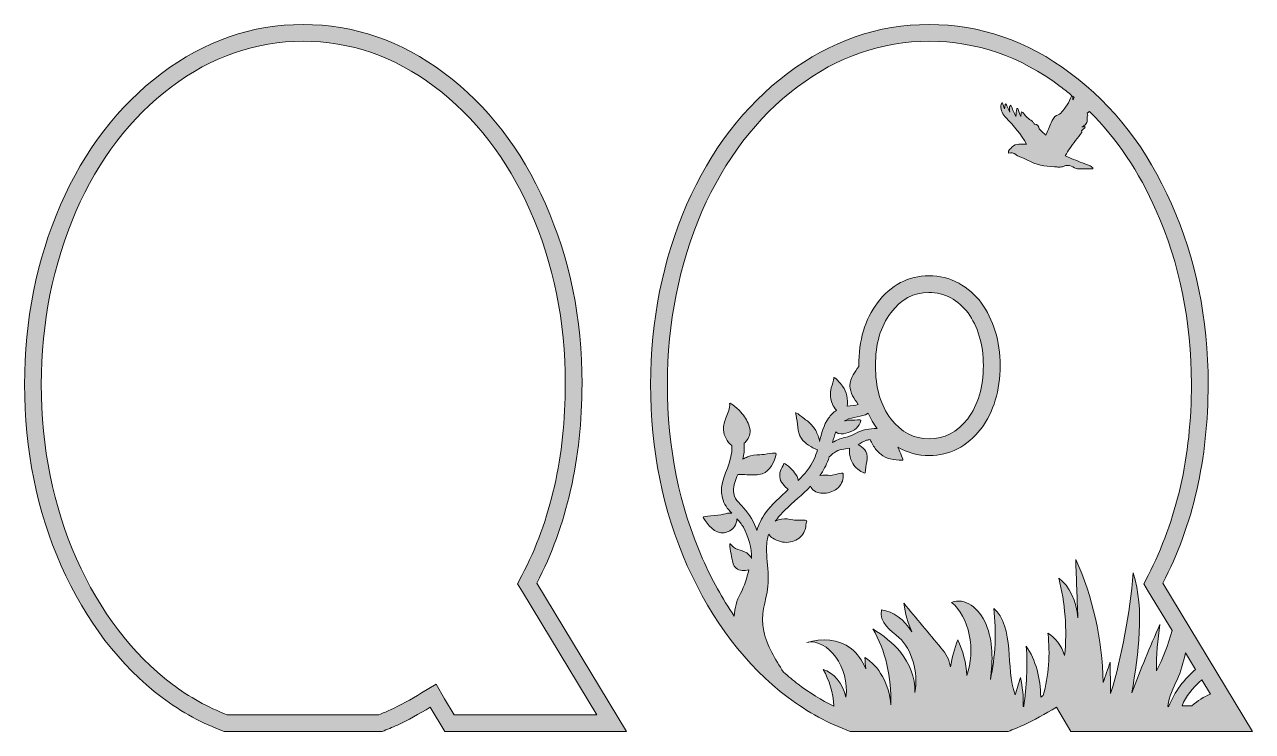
# Model space of a CAD drawing. Header units: millimetres. Extents: x 20 to 678, y -311 to -35.
# Drawn here: x 457.3 to 677.7, y -310.9 to -183.9 of the extents above; entities that cross this region are included whole.
import ezdxf

# ---------------------------------------------------------------- set-up
doc = ezdxf.new("R2010")
doc.units = ezdxf.units.MM
doc.header["$MEASUREMENT"] = 0
doc.layers.add('Layer 1', color=7, linetype='Continuous')
doc.layers.add('Layer 2', color=7, linetype='Continuous')

msp = doc.modelspace()

# ---------------------------------------------------------------- hatches: boundary and pattern name
at = {"layer": 'Layer 1'}
h = msp.add_hatch(color=1, dxfattribs=at)
h.dxf.hatch_style = 2
edge = h.paths.add_edge_path()
edge.add_spline(control_points=[(661.66, -284.21), (664.35, -279.05), (666.38, -273.49), (667.74, -267.51), (669.1, -261.53), (669.79, -255.17), (669.79, -248.43), (669.79, -236.69), (667.59, -225.92), (663.2, -216.1), (658.89, -206.23), (652.84, -198.39), (645.04, -192.58), (637.32, -186.77), (628.88, -183.86), (619.72, -183.86), (610.51, -183.86), (602.02, -186.79), (594.26, -192.66), (586.5, -198.53), (580.47, -206.4), (576.17, -216.27), (571.86, -226.25), (569.71, -237), (569.71, -248.51), (569.71, -260.3), (571.9, -271.16), (576.29, -281.08), (580.73, -291.06), (586.76, -298.96), (594.39, -304.77), (597.94, -307.42), (601.65, -309.43), (605.51, -310.86), (605.51, -310.86), (633.89, -310.86), (633.89, -310.86), (634.8, -310.51), (635.71, -310.13), (636.63, -309.71), (638.53, -308.83), (640.5, -307.76), (642.54, -306.5), (642.54, -306.5), (645.13, -310.86), (645.13, -310.86), (645.13, -310.86), (677.74, -310.86), (677.74, -310.86), (677.74, -310.86), (661.66, -284.21), (661.66, -284.21)], knot_values=[0, 0, 0, 0, 1, 1, 1, 2, 2, 2, 3, 3, 3, 4, 4, 4, 5, 5, 5, 6, 6, 6, 7, 7, 7, 8, 8, 8, 9, 9, 9, 10, 10, 10, 11, 11, 11, 12, 12, 12, 13, 13, 13, 14, 14, 14, 15, 15, 15, 16, 16, 16, 17, 17, 17, 17], degree=3, periodic=1)
edge = h.paths.add_edge_path()
edge.add_spline(control_points=[(645.73, -196.97), (645.66, -197.11), (645.58, -197.25), (645.51, -197.41), (645.49, -197.13), (645.48, -196.93), (645.46, -196.75), (645.55, -196.82), (645.64, -196.89), (645.73, -196.97)], knot_values=[0, 0, 0, 0, 1, 1, 1, 2, 2, 2, 3, 3, 3, 3], degree=3, periodic=1)
edge = h.paths.add_edge_path()
edge.add_spline(control_points=[(656.1, -303.93), (657.27, -296.79), (658.41, -289.1), (656.34, -282.37), (655.72, -289.81), (654.35, -297.13), (652.28, -304.07), (652.25, -302.19), (652.21, -300.31), (652.18, -298.44), (651.77, -299.65), (651.36, -300.86), (650.95, -302.06), (650.78, -294.27), (649.05, -286.56), (646.02, -279.99), (646.14, -283.48), (646.27, -286.96), (646.4, -290.44), (646.2, -287.49), (644.89, -284.7), (642.98, -283.31), (644.12, -287.75), (644.48, -292.56), (644.02, -297.23), (643.46, -295.42), (642.36, -293.94), (641.03, -293.21), (641.46, -296.95), (641.16, -300.86), (640.18, -304.42), (640.03, -304.5), (639.88, -304.6), (639.73, -304.68), (639.75, -301.33), (638.81, -297.98), (637.14, -295.54), (637.38, -299.15), (637.22, -302.8), (636.68, -306.35), (636.65, -306.36), (636.62, -306.38), (636.6, -306.39), (636.64, -304.62), (636.47, -302.84), (636.09, -301.15), (635.78, -302.2), (635.46, -303.25), (635.14, -304.29), (634.21, -301.78), (634.24, -298.83), (634, -296.02), (633.76, -293.22), (633.07, -290.18), (631.3, -288.76), (631.81, -293), (631.6, -297.4), (630.69, -301.52), (631.19, -298.2), (631.15, -294.58), (629.93, -291.64), (628.71, -288.7), (626.09, -286.71), (623.72, -287.67), (626.87, -290.21), (628.14, -296.33), (626.45, -300.8), (626.34, -298.52), (625.78, -296.29), (624.84, -294.41), (624.25, -295.94), (623.81, -297.58), (623.51, -299.27), (623.42, -298.03), (622.63, -296.77), (621.88, -295.88), (619.64, -293.2), (617.39, -290.52), (615.15, -287.84), (615.4, -289.65), (615.9, -291.4), (616.62, -292.96), (615.25, -290.76), (613.25, -289.32), (611.14, -289.01), (610.67, -291.32), (612.84, -292.72), (614.3, -294.01), (616.6, -296.05), (617.79, -300.19), (617.15, -303.85), (617.2, -301.12), (616.11, -298.55), (614.65, -296.7), (613.19, -294.86), (611.39, -293.62), (609.61, -292.42), (611.84, -296.22), (613.01, -301.18), (612.83, -306.07), (612.52, -302.37), (610.66, -299), (608.15, -297.59), (608.21, -298.26), (608.26, -298.93), (608.32, -299.6), (607.72, -298.11), (606.81, -296.82), (605.74, -295.99), (603.36, -294.16), (600.44, -294.15), (597.76, -294.86), (601.61, -294.09), (605.41, -299.41), (604.77, -304.69), (604.17, -302.21), (602.55, -300.24), (600.67, -299.73), (601.79, -301.58), (602.46, -303.92), (602.59, -306.32), (600.38, -305.21), (598.24, -303.9), (596.2, -302.37), (595.29, -301.68), (594.4, -300.95), (593.54, -300.19), (592.08, -297.9), (590.63, -295.52), (590, -292.86), (589.3, -289.91), (590.43, -287.62), (590.76, -284.78), (590.96, -283.09), (590.71, -281.4), (590.58, -279.72), (590.58, -279.61), (590.57, -279.49), (590.56, -279.38), (590.5, -278.42), (590.49, -277.47), (590.64, -276.52), (590.7, -276.12), (590.8, -275.75), (590.92, -275.39), (591.08, -275.7), (591.35, -275.95), (591.65, -276.15), (592.47, -276.69), (593.5, -276.97), (594.48, -276.87), (595.39, -276.77), (596.25, -276.34), (596.84, -275.64), (597.12, -275.32), (597.33, -274.95), (597.46, -274.55), (597.61, -274.06), (597.56, -273.55), (597.72, -273.06), (597.82, -272.77), (595.9, -272.98), (595.25, -272.86), (594.58, -272.73), (593.9, -272.58), (593.22, -272.7), (592.81, -272.77), (592.44, -272.91), (592.09, -273.11), (592.59, -272.39), (593.18, -271.73), (593.81, -271.1), (595.29, -269.63), (596.96, -268.31), (598.42, -266.82), (598.47, -266.96), (598.54, -267.1), (598.64, -267.23), (599.16, -267.9), (600.08, -268.09), (600.88, -268.06), (601.81, -268.02), (602.74, -267.69), (603.41, -267.03), (604.05, -266.4), (604.4, -265.46), (604.25, -264.57), (604.2, -264.22), (602.56, -264.9), (602.05, -264.86), (601.4, -264.81), (600.76, -264.8), (600.12, -264.87), (600.11, -264.87), (600.1, -264.87), (600.08, -264.88), (600.71, -264.02), (601.24, -263.08), (601.61, -262.02), (601.67, -261.87), (601.72, -261.7), (601.77, -261.54), (602.05, -261.26), (602.34, -261), (602.65, -260.78), (603.58, -260.09), (604.46, -260.15), (605.43, -259.96), (605.35, -260.64), (605.43, -261.34), (605.67, -262), (605.85, -262.48), (606.11, -262.94), (606.45, -263.33), (606.82, -263.77), (608.15, -264.67), (608.19, -264.42), (608.29, -263.74), (608.4, -263.06), (608.5, -262.38), (608.59, -261.78), (608.64, -261.14), (608.36, -260.58), (608.12, -260.1), (607.7, -259.75), (607.25, -259.49), (607.16, -259.44), (607.06, -259.39), (606.97, -259.35), (607.45, -259.04), (607.92, -258.71), (608.48, -258.55), (608.68, -258.49), (608.89, -258.45), (609.1, -258.41), (609.14, -258.5), (609.18, -258.59), (609.23, -258.68), (609.38, -258.99), (609.55, -259.3), (609.74, -259.6), (610.08, -260.14), (610.5, -260.66), (611.01, -261.06), (611.5, -261.46), (612.07, -261.73), (612.68, -261.88), (613.4, -262.05), (614.14, -262.06), (614.86, -262.15), (615.24, -262.2), (614.43, -260.59), (614.24, -260.09), (614.2, -259.99), (614.16, -259.89), (614.11, -259.79), (615.81, -260.78), (617.69, -261.3), (619.72, -261.3), (623.35, -261.3), (626.56, -259.65), (628.99, -256.52), (628.99, -256.52), (629.01, -256.5), (629.01, -256.5), (629.01, -256.5), (629.03, -256.47), (629.03, -256.47), (631.29, -253.43), (632.44, -249.62), (632.44, -245.14), (632.44, -242.94), (632.14, -240.86), (631.57, -238.96), (630.98, -237.02), (630.15, -235.32), (629.1, -233.89), (627.98, -232.39), (626.61, -231.19), (625.01, -230.33), (623.36, -229.43), (621.56, -228.98), (619.65, -228.98), (615.99, -228.98), (612.8, -230.67), (610.41, -233.88), (608.19, -236.81), (607.06, -240.6), (607.06, -245.14), (607.06, -245.2), (607.06, -245.25), (607.06, -245.31), (606.73, -245.8), (606.39, -246.29), (606.09, -246.79), (605.72, -247.4), (605.48, -248.05), (605.49, -248.76), (605.5, -250.05), (606.22, -251.12), (606.98, -252.1), (606.44, -252.29), (605.66, -252.35), (605, -252.42), (605.11, -251.82), (605.06, -251.17), (604.94, -250.58), (604.81, -249.94), (604.54, -249.38), (604.17, -248.84), (603.81, -248.31), (602.6, -246.96), (602.6, -247.31), (602.6, -247.94), (602.32, -248.52), (602.14, -249.11), (601.99, -249.64), (601.93, -250.21), (601.99, -250.76), (602.09, -251.65), (602.47, -252.49), (603.08, -253.14), (602.52, -253.53), (602.04, -254.04), (601.65, -254.58), (600.74, -255.85), (600.38, -257.3), (600.03, -258.76), (599.98, -258.49), (599.93, -258.22), (599.84, -257.96), (599.64, -257.33), (599.33, -256.72), (598.94, -256.19), (598.55, -255.66), (598.08, -255.21), (597.53, -254.85), (597.14, -254.59), (595.67, -253.32), (595.7, -253.64), (595.72, -253.79), (595.76, -253.92), (595.81, -254.04), (596.16, -255.44), (595.93, -256.98), (596.78, -258.22), (597.46, -259.21), (598.55, -259.8), (599.66, -260.25), (599.49, -260.83), (599.3, -261.41), (599.05, -261.96), (598.37, -263.43), (597.35, -264.64), (596.21, -265.76), (596.16, -265.25), (595.87, -264.78), (595.56, -264.37), (595.11, -263.77), (593.66, -262.44), (593.59, -262.73), (593.49, -263.2), (593.15, -263.59), (593.01, -264.05), (592.87, -264.52), (592.85, -265.02), (592.95, -265.5), (593.07, -266.13), (594.31, -267.35), (594.42, -267.42), (593.11, -268.58), (591.34, -270.17), (590.34, -271.57), (589.63, -272.57), (589.11, -273.64), (588.79, -274.77), (588.27, -273.29), (587.46, -271.9), (586.4, -270.7), (585.55, -269.73), (584.61, -269.09), (584.58, -267.66), (584.56, -266.63), (584.95, -265.65), (585.35, -264.7), (585.56, -264.7), (585.78, -264.7), (585.99, -264.71), (586.43, -264.72), (586.86, -264.73), (587.29, -264.74), (588.1, -264.76), (588.94, -264.82), (589.71, -264.56), (591.25, -264.04), (591.89, -262.43), (592.25, -260.98), (592.34, -260.63), (590.08, -261.17), (589.31, -261.14), (588.55, -261.11), (587.81, -261.22), (587.11, -261.52), (586.82, -261.64), (586.54, -261.79), (586.28, -261.97), (586.37, -261.54), (586.45, -261.11), (586.49, -260.67), (586.53, -260.14), (586.54, -259.61), (586.5, -259.07), (586.7, -258.89), (586.89, -258.7), (587.05, -258.48), (587.29, -258.15), (587.47, -257.77), (587.54, -257.37), (587.62, -256.93), (587.54, -256.51), (587.41, -256.09), (587.17, -255.26), (586.67, -254.47), (586.16, -253.78), (585.63, -253.07), (583.86, -251.58), (583.89, -251.94), (583.98, -252.81), (583.59, -253.61), (583.27, -254.4), (582.97, -255.13), (582.73, -255.88), (582.79, -256.68), (582.87, -257.77), (583.42, -258.82), (584.27, -259.49), (584.32, -260.25), (584.25, -261.01), (584.07, -261.75), (583.47, -264.17), (581.92, -266.34), (582.58, -268.94), (582.85, -270.02), (583.52, -270.84), (584.26, -271.64), (583.75, -271.59), (583.24, -271.7), (582.76, -271.85), (581.82, -272.15), (578.97, -272.13), (579.15, -272.43), (579.97, -273.74), (581.15, -275.38), (582.92, -275.15), (583.65, -275.06), (584.33, -274.65), (584.74, -274.03), (585, -273.64), (585.17, -273.14), (585.2, -272.65), (585.63, -273.12), (586.04, -273.62), (586.36, -274.18), (587.32, -275.91), (587.81, -277.83), (587.84, -279.78), (587.63, -279.38), (587.34, -279.04), (586.96, -278.77), (586.46, -278.43), (585.88, -278.39), (585.34, -278.16), (584.81, -277.93), (584.37, -277.56), (583.99, -277.14), (583.75, -276.89), (584.15, -278.98), (584.29, -279.74), (584.41, -280.38), (584.48, -281.13), (585.06, -281.55), (585.66, -281.98), (586.6, -282.07), (587.35, -281.8), (586.98, -283.26), (586.6, -284.71), (585.84, -286.05), (585.11, -287.34), (584.85, -288.72), (584.72, -290.13), (582.59, -287.01), (580.69, -283.59), (579.04, -279.87), (574.84, -270.38), (572.71, -259.82), (572.71, -248.51), (572.71, -237.46), (574.8, -227.01), (578.92, -217.47), (582.99, -208.12), (588.77, -200.58), (596.07, -195.05), (603.26, -189.62), (611.22, -186.86), (619.72, -186.86), (628.17, -186.86), (636.08, -189.59), (643.25, -194.98), (643.96, -195.52), (644.66, -196.07), (645.34, -196.64), (645.23, -196.79), (645.17, -196.94), (645.1, -197.08), (644.82, -197.62), (644.59, -198.22), (644.21, -198.68), (643.74, -199.25), (643.4, -199.93), (642.56, -200.21), (642.14, -200.35), (641.85, -201.02), (641.61, -201.5), (641.24, -202.25), (640.96, -203.04), (640.67, -203.74), (640.27, -203.38), (639.95, -203.09), (639.63, -202.8), (639.56, -202.74), (639.52, -202.65), (639.48, -202.57), (639.31, -202.19), (639.26, -201.68), (638.63, -201.75), (638.59, -201.75), (638.53, -201.63), (638.48, -201.57), (638.38, -201.45), (638.3, -201.28), (638.17, -201.2), (637.55, -200.84), (637.04, -200.38), (636.66, -199.79), (636.6, -199.69), (636.45, -199.66), (636.28, -199.55), (636.23, -199.86), (636.19, -200.1), (636.14, -200.4), (635.96, -199.87), (635.8, -199.41), (635.65, -198.94), (635.57, -198.95), (635.5, -198.95), (635.43, -198.95), (635.38, -199.4), (635.33, -199.86), (635.27, -200.38), (634.95, -199.68), (634.66, -199.02), (634.35, -198.33), (633.91, -198.71), (634.19, -199.13), (634.17, -199.62), (633.92, -199.05), (633.72, -198.59), (633.53, -198.13), (633.47, -198.14), (633.41, -198.15), (633.36, -198.16), (633.32, -198.41), (633.29, -198.67), (633.24, -198.98), (633.1, -198.6), (632.98, -198.27), (632.87, -197.94), (632.82, -197.94), (632.77, -197.95), (632.72, -197.96), (632.68, -198.12), (632.61, -198.28), (632.6, -198.44), (632.56, -199.3), (632.89, -200.02), (633.5, -200.63), (634.92, -202.06), (636.22, -203.6), (637.17, -205.34), (636.75, -205.34), (636.29, -205.31), (635.83, -205.35), (635.36, -205.39), (634.91, -205.45), (634.57, -205.89), (634.31, -206.23), (633.79, -206.39), (633.93, -206.96), (634.41, -206.88), (634.85, -206.88), (635.25, -207.23), (635.43, -207.39), (635.66, -207.49), (635.89, -207.58), (636.37, -207.79), (636.88, -207.94), (637.34, -208.2), (638.85, -209.03), (640.46, -209.4), (642.18, -209.4), (642.46, -209.4), (642.74, -209.47), (643.02, -209.46), (643.3, -209.45), (643.62, -209.46), (643.85, -209.34), (644.32, -209.11), (644.76, -209.09), (645.22, -209.3), (645.6, -209.47), (645.97, -209.74), (646.35, -209.77), (647.25, -209.84), (648.16, -209.8), (649.06, -209.8), (649.08, -209.74), (649.09, -209.68), (649.1, -209.63), (648.88, -209.47), (648.68, -209.28), (648.43, -209.18), (647.37, -208.75), (646.29, -208.36), (645.22, -207.94), (644.85, -207.8), (644.48, -207.62), (644.12, -207.46), (644.42, -206.96), (644.65, -206.52), (644.93, -206.12), (645.26, -205.63), (645.63, -205.17), (645.99, -204.7), (646.36, -204.22), (646.74, -203.75), (647.09, -203.25), (647.15, -203.18), (647.07, -203), (647.06, -202.94), (647.29, -202.71), (647.51, -202.5), (647.73, -202.29), (647.69, -202.26), (647.66, -202.22), (647.63, -202.19), (647.49, -202.21), (647.35, -202.22), (647.09, -202.26), (647.35, -202.11), (647.53, -202.06), (647.65, -201.94), (647.82, -201.76), (648.04, -201.54), (648.07, -201.32), (648.12, -200.93), (647.93, -200.51), (648.19, -200.12), (648.22, -200.08), (648.11, -199.93), (648.06, -199.81), (648.18, -199.7), (648.33, -199.59), (648.46, -199.47), (653.38, -204.33), (657.4, -210.3), (660.45, -217.3), (660.45, -217.3), (660.46, -217.32), (660.46, -217.32), (660.46, -217.32), (660.46, -217.33), (660.46, -217.33), (664.66, -226.71), (666.79, -237.18), (666.79, -248.43), (666.79, -254.92), (666.12, -261.11), (664.82, -266.84), (663.51, -272.55), (661.56, -277.92), (659, -282.82), (659, -282.82), (658.23, -284.31), (658.23, -284.31), (658.23, -284.31), (659.1, -285.76), (659.1, -285.76), (659.1, -285.76), (663.31, -292.74), (663.31, -292.74), (662.63, -295.32), (661.69, -297.77), (660.5, -299.98), (660.49, -297.18), (660.7, -294.37), (661.13, -291.64), (659.34, -295.64), (657.66, -299.74), (656.1, -303.93)], knot_values=[0, 0, 0, 0, 1, 1, 1, 2, 2, 2, 3, 3, 3, 4, 4, 4, 5, 5, 5, 6, 6, 6, 7, 7, 7, 8, 8, 8, 9, 9, 9, 10, 10, 10, 11, 11, 11, 12, 12, 12, 13, 13, 13, 14, 14, 14, 15, 15, 15, 16, 16, 16, 17, 17, 17, 18, 18, 18, 19, 19, 19, 20, 20, 20, 21, 21, 21, 22, 22, 22, 23, 23, 23, 24, 24, 24, 25, 25, 25, 26, 26, 26, 27, 27, 27, 28, 28, 28, 29, 29, 29, 30, 30, 30, 31, 31, 31, 32, 32, 32, 33, 33, 33, 34, 34, 34, 35, 35, 35, 36, 36, 36, 37, 37, 37, 38, 38, 38, 39, 39, 39, 40, 40, 40, 41, 41, 41, 42, 42, 42, 43, 43, 43, 44, 44, 44, 45, 45, 45, 46, 46, 46, 47, 47, 47, 48, 48, 48, 49, 49, 49, 50, 50, 50, 51, 51, 51, 52, 52, 52, 53, 53, 53, 54, 54, 54, 55, 55, 55, 56, 56, 56, 57, 57, 57, 58, 58, 58, 59, 59, 59, 60, 60, 60, 61, 61, 61, 62, 62, 62, 63, 63, 63, 64, 64, 64, 65, 65, 65, 66, 66, 66, 67, 67, 67, 68, 68, 68, 69, 69, 69, 70, 70, 70, 71, 71, 71, 72, 72, 72, 73, 73, 73, 74, 74, 74, 75, 75, 75, 76, 76, 76, 77, 77, 77, 78, 78, 78, 79, 79, 79, 80, 80, 80, 81, 81, 81, 82, 82, 82, 83, 83, 83, 84, 84, 84, 85, 85, 85, 86, 86, 86, 87, 87, 87, 88, 88, 88, 89, 89, 89, 90, 90, 90, 91, 91, 91, 92, 92, 92, 93, 93, 93, 94, 94, 94, 95, 95, 95, 96, 96, 96, 97, 97, 97, 98, 98, 98, 99, 99, 99, 100, 100, 100, 101, 101, 101, 102, 102, 102, 103, 103, 103, 104, 104, 104, 105, 105, 105, 106, 106, 106, 107, 107, 107, 108, 108, 108, 109, 109, 109, 110, 110, 110, 111, 111, 111, 112, 112, 112, 113, 113, 113, 114, 114, 114, 115, 115, 115, 116, 116, 116, 117, 117, 117, 118, 118, 118, 119, 119, 119, 120, 120, 120, 121, 121, 121, 122, 122, 122, 123, 123, 123, 124, 124, 124, 125, 125, 125, 126, 126, 126, 127, 127, 127, 128, 128, 128, 129, 129, 129, 130, 130, 130, 131, 131, 131, 132, 132, 132, 133, 133, 133, 134, 134, 134, 135, 135, 135, 136, 136, 136, 137, 137, 137, 138, 138, 138, 139, 139, 139, 140, 140, 140, 141, 141, 141, 142, 142, 142, 143, 143, 143, 144, 144, 144, 145, 145, 145, 146, 146, 146, 147, 147, 147, 148, 148, 148, 149, 149, 149, 150, 150, 150, 151, 151, 151, 152, 152, 152, 153, 153, 153, 154, 154, 154, 155, 155, 155, 156, 156, 156, 157, 157, 157, 158, 158, 158, 159, 159, 159, 160, 160, 160, 161, 161, 161, 162, 162, 162, 163, 163, 163, 164, 164, 164, 165, 165, 165, 166, 166, 166, 167, 167, 167, 168, 168, 168, 169, 169, 169, 170, 170, 170, 171, 171, 171, 172, 172, 172, 173, 173, 173, 174, 174, 174, 175, 175, 175, 176, 176, 176, 177, 177, 177, 178, 178, 178, 179, 179, 179, 180, 180, 180, 181, 181, 181, 182, 182, 182, 183, 183, 183, 184, 184, 184, 185, 185, 185, 186, 186, 186, 187, 187, 187, 188, 188, 188, 189, 189, 189, 190, 190, 190, 191, 191, 191, 192, 192, 192, 193, 193, 193, 194, 194, 194, 195, 195, 195, 196, 196, 196, 197, 197, 197, 198, 198, 198, 199, 199, 199, 200, 200, 200, 201, 201, 201, 202, 202, 202, 203, 203, 203, 204, 204, 204, 205, 205, 205, 206, 206, 206, 207, 207, 207, 208, 208, 208, 209, 209, 209, 210, 210, 210, 211, 211, 211, 212, 212, 212, 213, 213, 213, 214, 214, 214, 215, 215, 215, 216, 216, 216, 217, 217, 217, 218, 218, 218, 219, 219, 219, 220, 220, 220, 221, 221, 221, 222, 222, 222, 223, 223, 223, 224, 224, 224, 225, 225, 225, 226, 226, 226, 227, 227, 227, 228, 228, 228, 229, 229, 229, 230, 230, 230, 231, 231, 231, 232, 232, 232, 233, 233, 233, 234, 234, 234, 235, 235, 235, 236, 236, 236, 236], degree=3, periodic=1)
edge = h.paths.add_edge_path()
edge.add_spline(control_points=[(605.97, -254.95), (605.6, -254.96), (605.23, -254.93), (604.87, -254.99), (604.75, -255.01), (604.64, -255.04), (604.53, -255.07), (604.58, -255.04), (604.62, -255), (604.67, -254.98), (606.08, -254.16), (607.57, -254.51), (608.75, -253.7), (609.21, -254.68), (609.74, -255.59), (610.37, -256.43), (609.69, -256.44), (609.02, -256.48), (608.36, -256.61), (606.97, -256.86), (605.97, -257.79), (604.59, -258.06), (603.75, -258.23), (603.02, -258.54), (602.37, -258.96), (602.52, -258.3), (602.71, -257.65), (602.96, -257.06), (603.11, -257.2), (603.29, -257.3), (603.49, -257.35), (604.03, -257.49), (604.64, -257.31), (605.16, -257.16), (606.21, -256.86), (607.29, -256.15), (607.43, -254.97), (607.45, -254.77), (606.36, -254.94), (605.97, -254.95)], knot_values=[0, 0, 0, 0, 1, 1, 1, 2, 2, 2, 3, 3, 3, 4, 4, 4, 5, 5, 5, 6, 6, 6, 7, 7, 7, 8, 8, 8, 9, 9, 9, 10, 10, 10, 11, 11, 11, 12, 12, 12, 13, 13, 13, 13], degree=3, periodic=1)
edge = h.paths.add_edge_path()
edge.add_spline(control_points=[(610.06, -245.14), (610.06, -241.24), (610.98, -238.09), (612.81, -235.68), (614.64, -233.21), (616.92, -231.98), (619.65, -231.98), (621.06, -231.98), (622.37, -232.31), (623.58, -232.96), (624.8, -233.62), (625.83, -234.53), (626.69, -235.68), (627.54, -236.83), (628.21, -238.22), (628.7, -239.83), (629.19, -241.45), (629.44, -243.22), (629.44, -245.14), (629.44, -248.98), (628.5, -252.16), (626.62, -254.68), (624.75, -257.09), (622.44, -258.3), (619.72, -258.3), (616.99, -258.3), (614.68, -257.09), (612.81, -254.68), (610.98, -252.27), (610.06, -249.08), (610.06, -245.14)], knot_values=[0, 0, 0, 0, 1, 1, 1, 2, 2, 2, 3, 3, 3, 4, 4, 4, 5, 5, 5, 6, 6, 6, 7, 7, 7, 8, 8, 8, 9, 9, 9, 10, 10, 10, 10], degree=3, periodic=1)
edge = h.paths.add_edge_path()
edge.add_spline(control_points=[(662.58, -306.29), (662.72, -304.57), (663.55, -303.08), (664.21, -301.58), (664.88, -300.07), (665.38, -298.43), (665.71, -296.72), (665.71, -296.72), (667.51, -299.71), (667.51, -299.71), (665.53, -301.48), (663.79, -303.62), (662.68, -306.44), (662.63, -306.36), (662.63, -306.37), (662.58, -306.29)], knot_values=[0, 0, 0, 0, 1, 1, 1, 2, 2, 2, 3, 3, 3, 4, 4, 4, 5, 5, 5, 5], degree=3, periodic=1)
edge = h.paths.add_edge_path()
edge.add_spline(control_points=[(665.1, -306.27), (665.78, -304.49), (667.06, -303.03), (668.32, -301.89), (668.43, -301.79), (668.54, -301.69), (668.65, -301.59), (668.65, -301.59), (670.19, -304.15), (670.19, -304.15), (669.03, -304.64), (667.91, -305.33), (666.88, -306.23), (666.29, -306.24), (665.7, -306.26), (665.1, -306.27)], knot_values=[0, 0, 0, 0, 1, 1, 1, 2, 2, 2, 3, 3, 3, 4, 4, 4, 5, 5, 5, 5], degree=3, periodic=1)
at = {"layer": 'Layer 2'}
h = msp.add_hatch(color=2, dxfattribs=at)
h.dxf.hatch_style = 2
edge = h.paths.add_edge_path()
edge.add_spline(control_points=[(507.32, -183.86), (498.11, -183.86), (489.63, -186.79), (481.87, -192.66), (474.11, -198.53), (468.08, -206.4), (463.77, -216.27), (459.47, -226.25), (457.32, -237), (457.32, -248.51), (457.32, -260.3), (459.51, -271.16), (463.9, -281.08), (468.34, -291.06), (474.37, -298.96), (482, -304.77), (485.55, -307.42), (489.26, -309.43), (493.12, -310.86), (493.12, -310.86), (521.5, -310.86), (521.5, -310.86), (522.41, -310.51), (523.32, -310.13), (524.24, -309.71), (526.13, -308.83), (528.11, -307.76), (530.15, -306.5), (530.15, -306.5), (532.74, -310.86), (532.74, -310.86), (532.74, -310.86), (565.35, -310.86), (565.35, -310.86), (565.35, -310.86), (549.27, -284.21), (549.27, -284.21), (551.96, -279.05), (553.98, -273.49), (555.35, -267.51), (556.71, -261.53), (557.39, -255.17), (557.39, -248.43), (557.39, -236.69), (555.2, -225.92), (550.81, -216.1), (546.5, -206.23), (540.45, -198.39), (532.65, -192.58), (524.93, -186.77), (516.49, -183.86), (507.32, -183.86), (507.32, -183.86), (507.32, -183.86), (507.32, -183.86)], knot_values=[0, 0, 0, 0, 1, 1, 1, 2, 2, 2, 3, 3, 3, 4, 4, 4, 5, 5, 5, 6, 6, 6, 7, 7, 7, 8, 8, 8, 9, 9, 9, 10, 10, 10, 11, 11, 11, 12, 12, 12, 13, 13, 13, 14, 14, 14, 15, 15, 15, 16, 16, 16, 17, 17, 17, 18, 18, 18, 18], degree=3, periodic=1)
edge = h.paths.add_edge_path()
edge.add_spline(control_points=[(507.32, -186.86), (515.78, -186.86), (523.69, -189.59), (530.85, -194.98), (538.2, -200.45), (543.98, -207.96), (548.06, -217.3), (548.06, -217.3), (548.06, -217.32), (548.06, -217.32), (548.06, -217.32), (548.07, -217.33), (548.07, -217.33), (552.27, -226.71), (554.39, -237.18), (554.39, -248.43), (554.39, -254.92), (553.73, -261.11), (552.42, -266.84), (551.12, -272.55), (549.17, -277.92), (546.61, -282.82), (546.61, -282.82), (545.83, -284.31), (545.83, -284.31), (545.83, -284.31), (546.7, -285.76), (546.7, -285.76), (546.7, -285.76), (560.03, -307.86), (560.03, -307.86), (560.03, -307.86), (534.45, -307.86), (534.45, -307.86), (534.45, -307.86), (532.73, -304.97), (532.73, -304.97), (532.73, -304.97), (531.18, -302.34), (531.18, -302.34), (531.18, -302.34), (528.58, -303.94), (528.58, -303.94), (526.65, -305.14), (524.76, -306.16), (522.98, -306.98), (522.31, -307.29), (521.63, -307.58), (520.93, -307.86), (520.93, -307.86), (493.67, -307.86), (493.67, -307.86), (490.22, -306.53), (486.9, -304.68), (483.8, -302.37), (476.62, -296.9), (470.85, -289.33), (466.65, -279.87), (462.45, -270.38), (460.32, -259.82), (460.32, -248.51), (460.32, -237.46), (462.41, -227.01), (466.52, -217.47), (470.6, -208.12), (476.37, -200.58), (483.68, -195.05), (490.87, -189.62), (498.83, -186.86), (507.32, -186.86)], knot_values=[0, 0, 0, 0, 0.352778, 0.352778, 0.352778, 0.705556, 0.705556, 0.705556, 1.058333, 1.058333, 1.058333, 1.411111, 1.411111, 1.411111, 1.763889, 1.763889, 1.763889, 2.116667, 2.116667, 2.116667, 2.469444, 2.469444, 2.469444, 2.822222, 2.822222, 2.822222, 3.175, 3.175, 3.175, 3.527778, 3.527778, 3.527778, 3.880556, 3.880556, 3.880556, 4.233333, 4.233333, 4.233333, 4.586111, 4.586111, 4.586111, 4.938889, 4.938889, 4.938889, 5.291667, 5.291667, 5.291667, 5.644444, 5.644444, 5.644444, 5.997222, 5.997222, 5.997222, 6.35, 6.35, 6.35, 6.702778, 6.702778, 6.702778, 7.055556, 7.055556, 7.055556, 7.408333, 7.408333, 7.408333, 7.761111, 7.761111, 7.761111, 8.113889, 8.113889, 8.113889, 8.113889], degree=3, periodic=0)
edge.add_line((507.32, -186.86), (507.32, -186.86))

# ---------------------------------------------------------------- linework, layer by layer
at = {"layer": 'Layer 1', "lineweight": 0}
for points, knots in [([(661.66, -284.21), (664.35, -279.05), (666.38, -273.49), (667.74, -267.51), (669.1, -261.53), (669.79, -255.17), (669.79, -248.43), (669.79, -236.69), (667.59, -225.92), (663.2, -216.1), (658.89, -206.23), (652.84, -198.39), (645.04, -192.58), (637.32, -186.77), (628.88, -183.86), (619.72, -183.86), (610.51, -183.86), (602.02, -186.79), (594.26, -192.66), (586.5, -198.53), (580.47, -206.4), (576.17, -216.27), (571.86, -226.25), (569.71, -237), (569.71, -248.51), (569.71, -260.3), (571.9, -271.16), (576.29, -281.08), (580.73, -291.06), (586.76, -298.96), (594.39, -304.77), (597.94, -307.42), (601.65, -309.43), (605.51, -310.86), (605.51, -310.86), (633.89, -310.86), (633.89, -310.86), (634.8, -310.51), (635.71, -310.13), (636.63, -309.71), (638.53, -308.83), (640.5, -307.76), (642.54, -306.5), (642.54, -306.5), (645.13, -310.86), (645.13, -310.86), (645.13, -310.86), (677.74, -310.86), (677.74, -310.86), (677.74, -310.86), (661.66, -284.21), (661.66, -284.21)], [0, 0, 0, 0, 1, 1, 1, 2, 2, 2, 3, 3, 3, 4, 4, 4, 5, 5, 5, 6, 6, 6, 7, 7, 7, 8, 8, 8, 9, 9, 9, 10, 10, 10, 11, 11, 11, 12, 12, 12, 13, 13, 13, 14, 14, 14, 15, 15, 15, 16, 16, 16, 17, 17, 17, 17]), ([(656.1, -303.93), (657.27, -296.79), (658.41, -289.1), (656.34, -282.37), (655.72, -289.81), (654.35, -297.13), (652.28, -304.07), (652.25, -302.19), (652.21, -300.31), (652.18, -298.44), (651.77, -299.65), (651.36, -300.86), (650.95, -302.06), (650.78, -294.27), (649.05, -286.56), (646.02, -279.99), (646.14, -283.48), (646.27, -286.96), (646.4, -290.44), (646.2, -287.49), (644.89, -284.7), (642.98, -283.31), (644.12, -287.75), (644.48, -292.56), (644.02, -297.23), (643.46, -295.42), (642.36, -293.94), (641.03, -293.21), (641.46, -296.95), (641.16, -300.86), (640.18, -304.42), (640.03, -304.5), (639.88, -304.6), (639.73, -304.68), (639.75, -301.33), (638.81, -297.98), (637.14, -295.54), (637.38, -299.15), (637.22, -302.8), (636.68, -306.35), (636.65, -306.36), (636.62, -306.38), (636.6, -306.39), (636.64, -304.62), (636.47, -302.84), (636.09, -301.15), (635.78, -302.2), (635.46, -303.25), (635.14, -304.29), (634.21, -301.78), (634.24, -298.83), (634, -296.02), (633.76, -293.22), (633.07, -290.18), (631.3, -288.76), (631.81, -293), (631.6, -297.4), (630.69, -301.52), (631.19, -298.2), (631.15, -294.58), (629.93, -291.64), (628.71, -288.7), (626.09, -286.71), (623.72, -287.67), (626.87, -290.21), (628.14, -296.33), (626.45, -300.8), (626.34, -298.52), (625.78, -296.29), (624.84, -294.41), (624.25, -295.94), (623.81, -297.58), (623.51, -299.27), (623.42, -298.03), (622.63, -296.77), (621.88, -295.88), (619.64, -293.2), (617.39, -290.52), (615.15, -287.84), (615.4, -289.65), (615.9, -291.4), (616.62, -292.96), (615.25, -290.76), (613.25, -289.32), (611.14, -289.01), (610.67, -291.32), (612.84, -292.72), (614.3, -294.01), (616.6, -296.05), (617.79, -300.19), (617.15, -303.85), (617.2, -301.12), (616.11, -298.55), (614.65, -296.7), (613.19, -294.86), (611.39, -293.62), (609.61, -292.42), (611.84, -296.22), (613.01, -301.18), (612.83, -306.07), (612.52, -302.37), (610.66, -299), (608.15, -297.59), (608.21, -298.26), (608.26, -298.93), (608.32, -299.6), (607.72, -298.11), (606.81, -296.82), (605.74, -295.99), (603.36, -294.16), (600.44, -294.15), (597.76, -294.86), (601.61, -294.09), (605.41, -299.41), (604.77, -304.69), (604.17, -302.21), (602.55, -300.24), (600.67, -299.73), (601.79, -301.58), (602.46, -303.92), (602.59, -306.32), (600.38, -305.21), (598.24, -303.9), (596.2, -302.37), (595.29, -301.68), (594.4, -300.95), (593.54, -300.19), (592.08, -297.9), (590.63, -295.52), (590, -292.86), (589.3, -289.91), (590.43, -287.62), (590.76, -284.78), (590.96, -283.09), (590.71, -281.4), (590.58, -279.72), (590.58, -279.61), (590.57, -279.49), (590.56, -279.38), (590.5, -278.42), (590.49, -277.47), (590.64, -276.52), (590.7, -276.12), (590.8, -275.75), (590.92, -275.39), (591.08, -275.7), (591.35, -275.95), (591.65, -276.15), (592.47, -276.69), (593.5, -276.97), (594.48, -276.87), (595.39, -276.77), (596.25, -276.34), (596.84, -275.64), (597.12, -275.32), (597.33, -274.95), (597.46, -274.55), (597.61, -274.06), (597.56, -273.55), (597.72, -273.06), (597.82, -272.77), (595.9, -272.98), (595.25, -272.86), (594.58, -272.73), (593.9, -272.58), (593.22, -272.7), (592.81, -272.77), (592.44, -272.91), (592.09, -273.11), (592.59, -272.39), (593.18, -271.73), (593.81, -271.1), (595.29, -269.63), (596.96, -268.31), (598.42, -266.82), (598.47, -266.96), (598.54, -267.1), (598.64, -267.23), (599.16, -267.9), (600.08, -268.09), (600.88, -268.06), (601.81, -268.02), (602.74, -267.69), (603.41, -267.03), (604.05, -266.4), (604.4, -265.46), (604.25, -264.57), (604.2, -264.22), (602.56, -264.9), (602.05, -264.86), (601.4, -264.81), (600.76, -264.8), (600.12, -264.87), (600.11, -264.87), (600.1, -264.87), (600.08, -264.88), (600.71, -264.02), (601.24, -263.08), (601.61, -262.02), (601.67, -261.87), (601.72, -261.7), (601.77, -261.54), (602.05, -261.26), (602.34, -261), (602.65, -260.78), (603.58, -260.09), (604.46, -260.15), (605.43, -259.96), (605.35, -260.64), (605.43, -261.34), (605.67, -262), (605.85, -262.48), (606.11, -262.94), (606.45, -263.33), (606.82, -263.77), (608.15, -264.67), (608.19, -264.42), (608.29, -263.74), (608.4, -263.06), (608.5, -262.38), (608.59, -261.78), (608.64, -261.14), (608.36, -260.58), (608.12, -260.1), (607.7, -259.75), (607.25, -259.49), (607.16, -259.44), (607.06, -259.39), (606.97, -259.35), (607.45, -259.04), (607.92, -258.71), (608.48, -258.55), (608.68, -258.49), (608.89, -258.45), (609.1, -258.41), (609.14, -258.5), (609.18, -258.59), (609.23, -258.68), (609.38, -258.99), (609.55, -259.3), (609.74, -259.6), (610.08, -260.14), (610.5, -260.66), (611.01, -261.06), (611.5, -261.46), (612.07, -261.73), (612.68, -261.88), (613.4, -262.05), (614.14, -262.06), (614.86, -262.15), (615.24, -262.2), (614.43, -260.59), (614.24, -260.09), (614.2, -259.99), (614.16, -259.89), (614.11, -259.79), (615.81, -260.78), (617.69, -261.3), (619.72, -261.3), (623.35, -261.3), (626.56, -259.65), (628.99, -256.52), (628.99, -256.52), (629.01, -256.5), (629.01, -256.5), (629.01, -256.5), (629.03, -256.47), (629.03, -256.47), (631.29, -253.43), (632.44, -249.62), (632.44, -245.14), (632.44, -242.94), (632.14, -240.86), (631.57, -238.96), (630.98, -237.02), (630.15, -235.32), (629.1, -233.89), (627.98, -232.39), (626.61, -231.19), (625.01, -230.33), (623.36, -229.43), (621.56, -228.98), (619.65, -228.98), (615.99, -228.98), (612.8, -230.67), (610.41, -233.88), (608.19, -236.81), (607.06, -240.6), (607.06, -245.14), (607.06, -245.2), (607.06, -245.25), (607.06, -245.31), (606.73, -245.8), (606.39, -246.29), (606.09, -246.79), (605.72, -247.4), (605.48, -248.05), (605.49, -248.76), (605.5, -250.05), (606.22, -251.12), (606.98, -252.1), (606.44, -252.29), (605.66, -252.35), (605, -252.42), (605.11, -251.82), (605.06, -251.17), (604.94, -250.58), (604.81, -249.94), (604.54, -249.38), (604.17, -248.84), (603.81, -248.31), (602.6, -246.96), (602.6, -247.31), (602.6, -247.94), (602.32, -248.52), (602.14, -249.11), (601.99, -249.64), (601.93, -250.21), (601.99, -250.76), (602.09, -251.65), (602.47, -252.49), (603.08, -253.14), (602.52, -253.53), (602.04, -254.04), (601.65, -254.58), (600.74, -255.85), (600.38, -257.3), (600.03, -258.76), (599.98, -258.49), (599.93, -258.22), (599.84, -257.96), (599.64, -257.33), (599.33, -256.72), (598.94, -256.19), (598.55, -255.66), (598.08, -255.21), (597.53, -254.85), (597.14, -254.59), (595.67, -253.32), (595.7, -253.64), (595.72, -253.79), (595.76, -253.92), (595.81, -254.04), (596.16, -255.44), (595.93, -256.98), (596.78, -258.22), (597.46, -259.21), (598.55, -259.8), (599.66, -260.25), (599.49, -260.83), (599.3, -261.41), (599.05, -261.96), (598.37, -263.43), (597.35, -264.64), (596.21, -265.76), (596.16, -265.25), (595.87, -264.78), (595.56, -264.37), (595.11, -263.77), (593.66, -262.44), (593.59, -262.73), (593.49, -263.2), (593.15, -263.59), (593.01, -264.05), (592.87, -264.52), (592.85, -265.02), (592.95, -265.5), (593.07, -266.13), (594.31, -267.35), (594.42, -267.42), (593.11, -268.58), (591.34, -270.17), (590.34, -271.57), (589.63, -272.57), (589.11, -273.64), (588.79, -274.77), (588.27, -273.29), (587.46, -271.9), (586.4, -270.7), (585.55, -269.73), (584.61, -269.09), (584.58, -267.66), (584.56, -266.63), (584.95, -265.65), (585.35, -264.7), (585.56, -264.7), (585.78, -264.7), (585.99, -264.71), (586.43, -264.72), (586.86, -264.73), (587.29, -264.74), (588.1, -264.76), (588.94, -264.82), (589.71, -264.56), (591.25, -264.04), (591.89, -262.43), (592.25, -260.98), (592.34, -260.63), (590.08, -261.17), (589.31, -261.14), (588.55, -261.11), (587.81, -261.22), (587.11, -261.52), (586.82, -261.64), (586.54, -261.79), (586.28, -261.97), (586.37, -261.54), (586.45, -261.11), (586.49, -260.67), (586.53, -260.14), (586.54, -259.61), (586.5, -259.07), (586.7, -258.89), (586.89, -258.7), (587.05, -258.48), (587.29, -258.15), (587.47, -257.77), (587.54, -257.37), (587.62, -256.93), (587.54, -256.51), (587.41, -256.09), (587.17, -255.26), (586.67, -254.47), (586.16, -253.78), (585.63, -253.07), (583.86, -251.58), (583.89, -251.94), (583.98, -252.81), (583.59, -253.61), (583.27, -254.4), (582.97, -255.13), (582.73, -255.88), (582.79, -256.68), (582.87, -257.77), (583.42, -258.82), (584.27, -259.49), (584.32, -260.25), (584.25, -261.01), (584.07, -261.75), (583.47, -264.17), (581.92, -266.34), (582.58, -268.94), (582.85, -270.02), (583.52, -270.84), (584.26, -271.64), (583.75, -271.59), (583.24, -271.7), (582.76, -271.85), (581.82, -272.15), (578.97, -272.13), (579.15, -272.43), (579.97, -273.74), (581.15, -275.38), (582.92, -275.15), (583.65, -275.06), (584.33, -274.65), (584.74, -274.03), (585, -273.64), (585.17, -273.14), (585.2, -272.65), (585.63, -273.12), (586.04, -273.62), (586.36, -274.18), (587.32, -275.91), (587.81, -277.83), (587.84, -279.78), (587.63, -279.38), (587.34, -279.04), (586.96, -278.77), (586.46, -278.43), (585.88, -278.39), (585.34, -278.16), (584.81, -277.93), (584.37, -277.56), (583.99, -277.14), (583.75, -276.89), (584.15, -278.98), (584.29, -279.74), (584.41, -280.38), (584.48, -281.13), (585.06, -281.55), (585.66, -281.98), (586.6, -282.07), (587.35, -281.8), (586.98, -283.26), (586.6, -284.71), (585.84, -286.05), (585.11, -287.34), (584.85, -288.72), (584.72, -290.13), (582.59, -287.01), (580.69, -283.59), (579.04, -279.87), (574.84, -270.38), (572.71, -259.82), (572.71, -248.51), (572.71, -237.46), (574.8, -227.01), (578.92, -217.47), (582.99, -208.12), (588.77, -200.58), (596.07, -195.05), (603.26, -189.62), (611.22, -186.86), (619.72, -186.86), (628.17, -186.86), (636.08, -189.59), (643.25, -194.98), (643.96, -195.52), (644.66, -196.07), (645.34, -196.64), (645.23, -196.79), (645.17, -196.94), (645.1, -197.08), (644.82, -197.62), (644.59, -198.22), (644.21, -198.68), (643.74, -199.25), (643.4, -199.93), (642.56, -200.21), (642.14, -200.35), (641.85, -201.02), (641.61, -201.5), (641.24, -202.25), (640.96, -203.04), (640.67, -203.74), (640.27, -203.38), (639.95, -203.09), (639.63, -202.8), (639.56, -202.74), (639.52, -202.65), (639.48, -202.57), (639.31, -202.19), (639.26, -201.68), (638.63, -201.75), (638.59, -201.75), (638.53, -201.63), (638.48, -201.57), (638.38, -201.45), (638.3, -201.28), (638.17, -201.2), (637.55, -200.84), (637.04, -200.38), (636.66, -199.79), (636.6, -199.69), (636.45, -199.66), (636.28, -199.55), (636.23, -199.86), (636.19, -200.1), (636.14, -200.4), (635.96, -199.87), (635.8, -199.41), (635.65, -198.94), (635.57, -198.95), (635.5, -198.95), (635.43, -198.95), (635.38, -199.4), (635.33, -199.86), (635.27, -200.38), (634.95, -199.68), (634.66, -199.02), (634.35, -198.33), (633.91, -198.71), (634.19, -199.13), (634.17, -199.62), (633.92, -199.05), (633.72, -198.59), (633.53, -198.13), (633.47, -198.14), (633.41, -198.15), (633.36, -198.16), (633.32, -198.41), (633.29, -198.67), (633.24, -198.98), (633.1, -198.6), (632.98, -198.27), (632.87, -197.94), (632.82, -197.94), (632.77, -197.95), (632.72, -197.96), (632.68, -198.12), (632.61, -198.28), (632.6, -198.44), (632.56, -199.3), (632.89, -200.02), (633.5, -200.63), (634.92, -202.06), (636.22, -203.6), (637.17, -205.34), (636.75, -205.34), (636.29, -205.31), (635.83, -205.35), (635.36, -205.39), (634.91, -205.45), (634.57, -205.89), (634.31, -206.23), (633.79, -206.39), (633.93, -206.96), (634.41, -206.88), (634.85, -206.88), (635.25, -207.23), (635.43, -207.39), (635.66, -207.49), (635.89, -207.58), (636.37, -207.79), (636.88, -207.94), (637.34, -208.2), (638.85, -209.03), (640.46, -209.4), (642.18, -209.4), (642.46, -209.4), (642.74, -209.47), (643.02, -209.46), (643.3, -209.45), (643.62, -209.46), (643.85, -209.34), (644.32, -209.11), (644.76, -209.09), (645.22, -209.3), (645.6, -209.47), (645.97, -209.74), (646.35, -209.77), (647.25, -209.84), (648.16, -209.8), (649.06, -209.8), (649.08, -209.74), (649.09, -209.68), (649.1, -209.63), (648.88, -209.47), (648.68, -209.28), (648.43, -209.18), (647.37, -208.75), (646.29, -208.36), (645.22, -207.94), (644.85, -207.8), (644.48, -207.62), (644.12, -207.46), (644.42, -206.96), (644.65, -206.52), (644.93, -206.12), (645.26, -205.63), (645.63, -205.17), (645.99, -204.7), (646.36, -204.22), (646.74, -203.75), (647.09, -203.25), (647.15, -203.18), (647.07, -203), (647.06, -202.94), (647.29, -202.71), (647.51, -202.5), (647.73, -202.29), (647.69, -202.26), (647.66, -202.22), (647.63, -202.19), (647.49, -202.21), (647.35, -202.22), (647.09, -202.26), (647.35, -202.11), (647.53, -202.06), (647.65, -201.94), (647.82, -201.76), (648.04, -201.54), (648.07, -201.32), (648.12, -200.93), (647.93, -200.51), (648.19, -200.12), (648.22, -200.08), (648.11, -199.93), (648.06, -199.81), (648.18, -199.7), (648.33, -199.59), (648.46, -199.47), (653.38, -204.33), (657.4, -210.3), (660.45, -217.3), (660.45, -217.3), (660.46, -217.32), (660.46, -217.32), (660.46, -217.32), (660.46, -217.33), (660.46, -217.33), (664.66, -226.71), (666.79, -237.18), (666.79, -248.43), (666.79, -254.92), (666.12, -261.11), (664.82, -266.84), (663.51, -272.55), (661.56, -277.92), (659, -282.82), (659, -282.82), (658.23, -284.31), (658.23, -284.31), (658.23, -284.31), (659.1, -285.76), (659.1, -285.76), (659.1, -285.76), (663.31, -292.74), (663.31, -292.74), (662.63, -295.32), (661.69, -297.77), (660.5, -299.98), (660.49, -297.18), (660.7, -294.37), (661.13, -291.64), (659.34, -295.64), (657.66, -299.74), (656.1, -303.93)], [0, 0, 0, 0, 1, 1, 1, 2, 2, 2, 3, 3, 3, 4, 4, 4, 5, 5, 5, 6, 6, 6, 7, 7, 7, 8, 8, 8, 9, 9, 9, 10, 10, 10, 11, 11, 11, 12, 12, 12, 13, 13, 13, 14, 14, 14, 15, 15, 15, 16, 16, 16, 17, 17, 17, 18, 18, 18, 19, 19, 19, 20, 20, 20, 21, 21, 21, 22, 22, 22, 23, 23, 23, 24, 24, 24, 25, 25, 25, 26, 26, 26, 27, 27, 27, 28, 28, 28, 29, 29, 29, 30, 30, 30, 31, 31, 31, 32, 32, 32, 33, 33, 33, 34, 34, 34, 35, 35, 35, 36, 36, 36, 37, 37, 37, 38, 38, 38, 39, 39, 39, 40, 40, 40, 41, 41, 41, 42, 42, 42, 43, 43, 43, 44, 44, 44, 45, 45, 45, 46, 46, 46, 47, 47, 47, 48, 48, 48, 49, 49, 49, 50, 50, 50, 51, 51, 51, 52, 52, 52, 53, 53, 53, 54, 54, 54, 55, 55, 55, 56, 56, 56, 57, 57, 57, 58, 58, 58, 59, 59, 59, 60, 60, 60, 61, 61, 61, 62, 62, 62, 63, 63, 63, 64, 64, 64, 65, 65, 65, 66, 66, 66, 67, 67, 67, 68, 68, 68, 69, 69, 69, 70, 70, 70, 71, 71, 71, 72, 72, 72, 73, 73, 73, 74, 74, 74, 75, 75, 75, 76, 76, 76, 77, 77, 77, 78, 78, 78, 79, 79, 79, 80, 80, 80, 81, 81, 81, 82, 82, 82, 83, 83, 83, 84, 84, 84, 85, 85, 85, 86, 86, 86, 87, 87, 87, 88, 88, 88, 89, 89, 89, 90, 90, 90, 91, 91, 91, 92, 92, 92, 93, 93, 93, 94, 94, 94, 95, 95, 95, 96, 96, 96, 97, 97, 97, 98, 98, 98, 99, 99, 99, 100, 100, 100, 101, 101, 101, 102, 102, 102, 103, 103, 103, 104, 104, 104, 105, 105, 105, 106, 106, 106, 107, 107, 107, 108, 108, 108, 109, 109, 109, 110, 110, 110, 111, 111, 111, 112, 112, 112, 113, 113, 113, 114, 114, 114, 115, 115, 115, 116, 116, 116, 117, 117, 117, 118, 118, 118, 119, 119, 119, 120, 120, 120, 121, 121, 121, 122, 122, 122, 123, 123, 123, 124, 124, 124, 125, 125, 125, 126, 126, 126, 127, 127, 127, 128, 128, 128, 129, 129, 129, 130, 130, 130, 131, 131, 131, 132, 132, 132, 133, 133, 133, 134, 134, 134, 135, 135, 135, 136, 136, 136, 137, 137, 137, 138, 138, 138, 139, 139, 139, 140, 140, 140, 141, 141, 141, 142, 142, 142, 143, 143, 143, 144, 144, 144, 145, 145, 145, 146, 146, 146, 147, 147, 147, 148, 148, 148, 149, 149, 149, 150, 150, 150, 151, 151, 151, 152, 152, 152, 153, 153, 153, 154, 154, 154, 155, 155, 155, 156, 156, 156, 157, 157, 157, 158, 158, 158, 159, 159, 159, 160, 160, 160, 161, 161, 161, 162, 162, 162, 163, 163, 163, 164, 164, 164, 165, 165, 165, 166, 166, 166, 167, 167, 167, 168, 168, 168, 169, 169, 169, 170, 170, 170, 171, 171, 171, 172, 172, 172, 173, 173, 173, 174, 174, 174, 175, 175, 175, 176, 176, 176, 177, 177, 177, 178, 178, 178, 179, 179, 179, 180, 180, 180, 181, 181, 181, 182, 182, 182, 183, 183, 183, 184, 184, 184, 185, 185, 185, 186, 186, 186, 187, 187, 187, 188, 188, 188, 189, 189, 189, 190, 190, 190, 191, 191, 191, 192, 192, 192, 193, 193, 193, 194, 194, 194, 195, 195, 195, 196, 196, 196, 197, 197, 197, 198, 198, 198, 199, 199, 199, 200, 200, 200, 201, 201, 201, 202, 202, 202, 203, 203, 203, 204, 204, 204, 205, 205, 205, 206, 206, 206, 207, 207, 207, 208, 208, 208, 209, 209, 209, 210, 210, 210, 211, 211, 211, 212, 212, 212, 213, 213, 213, 214, 214, 214, 215, 215, 215, 216, 216, 216, 217, 217, 217, 218, 218, 218, 219, 219, 219, 220, 220, 220, 221, 221, 221, 222, 222, 222, 223, 223, 223, 224, 224, 224, 225, 225, 225, 226, 226, 226, 227, 227, 227, 228, 228, 228, 229, 229, 229, 230, 230, 230, 231, 231, 231, 232, 232, 232, 233, 233, 233, 234, 234, 234, 235, 235, 235, 236, 236, 236, 236]), ([(645.73, -196.97), (645.66, -197.11), (645.58, -197.25), (645.51, -197.41), (645.49, -197.13), (645.48, -196.93), (645.46, -196.75), (645.55, -196.82), (645.64, -196.89), (645.73, -196.97)], [0, 0, 0, 0, 1, 1, 1, 2, 2, 2, 3, 3, 3, 3]), ([(610.06, -245.14), (610.06, -241.24), (610.98, -238.09), (612.81, -235.68), (614.64, -233.21), (616.92, -231.98), (619.65, -231.98), (621.06, -231.98), (622.37, -232.31), (623.58, -232.96), (624.8, -233.62), (625.83, -234.53), (626.69, -235.68), (627.54, -236.83), (628.21, -238.22), (628.7, -239.83), (629.19, -241.45), (629.44, -243.22), (629.44, -245.14), (629.44, -248.98), (628.5, -252.16), (626.62, -254.68), (624.75, -257.09), (622.44, -258.3), (619.72, -258.3), (616.99, -258.3), (614.68, -257.09), (612.81, -254.68), (610.98, -252.27), (610.06, -249.08), (610.06, -245.14)], [0, 0, 0, 0, 1, 1, 1, 2, 2, 2, 3, 3, 3, 4, 4, 4, 5, 5, 5, 6, 6, 6, 7, 7, 7, 8, 8, 8, 9, 9, 9, 10, 10, 10, 10]), ([(605.97, -254.95), (605.6, -254.96), (605.23, -254.93), (604.87, -254.99), (604.75, -255.01), (604.64, -255.04), (604.53, -255.07), (604.58, -255.04), (604.62, -255), (604.67, -254.98), (606.08, -254.16), (607.57, -254.51), (608.75, -253.7), (609.21, -254.68), (609.74, -255.59), (610.37, -256.43), (609.69, -256.44), (609.02, -256.48), (608.36, -256.61), (606.97, -256.86), (605.97, -257.79), (604.59, -258.06), (603.75, -258.23), (603.02, -258.54), (602.37, -258.96), (602.52, -258.3), (602.71, -257.65), (602.96, -257.06), (603.11, -257.2), (603.29, -257.3), (603.49, -257.35), (604.03, -257.49), (604.64, -257.31), (605.16, -257.16), (606.21, -256.86), (607.29, -256.15), (607.43, -254.97), (607.45, -254.77), (606.36, -254.94), (605.97, -254.95)], [0, 0, 0, 0, 1, 1, 1, 2, 2, 2, 3, 3, 3, 4, 4, 4, 5, 5, 5, 6, 6, 6, 7, 7, 7, 8, 8, 8, 9, 9, 9, 10, 10, 10, 11, 11, 11, 12, 12, 12, 13, 13, 13, 13]), ([(662.58, -306.29), (662.72, -304.57), (663.55, -303.08), (664.21, -301.58), (664.88, -300.07), (665.38, -298.43), (665.71, -296.72), (665.71, -296.72), (667.51, -299.71), (667.51, -299.71), (665.53, -301.48), (663.79, -303.62), (662.68, -306.44), (662.63, -306.36), (662.63, -306.37), (662.58, -306.29)], [0, 0, 0, 0, 1, 1, 1, 2, 2, 2, 3, 3, 3, 4, 4, 4, 5, 5, 5, 5]), ([(665.1, -306.27), (665.78, -304.49), (667.06, -303.03), (668.32, -301.89), (668.43, -301.79), (668.54, -301.69), (668.65, -301.59), (668.65, -301.59), (670.19, -304.15), (670.19, -304.15), (669.03, -304.64), (667.91, -305.33), (666.88, -306.23), (666.29, -306.24), (665.7, -306.26), (665.1, -306.27)], [0, 0, 0, 0, 1, 1, 1, 2, 2, 2, 3, 3, 3, 4, 4, 4, 5, 5, 5, 5])]:
    msp.add_open_spline(points, degree=3, knots=knots, dxfattribs=at)
at = {"layer": 'Layer 2', "lineweight": 0}
for points, knots in [([(507.32, -183.86), (498.11, -183.86), (489.63, -186.79), (481.87, -192.66), (474.11, -198.53), (468.08, -206.4), (463.77, -216.27), (459.47, -226.25), (457.32, -237), (457.32, -248.51), (457.32, -260.3), (459.51, -271.16), (463.9, -281.08), (468.34, -291.06), (474.37, -298.96), (482, -304.77), (485.55, -307.42), (489.26, -309.43), (493.12, -310.86), (493.12, -310.86), (521.5, -310.86), (521.5, -310.86), (522.41, -310.51), (523.32, -310.13), (524.24, -309.71), (526.13, -308.83), (528.11, -307.76), (530.15, -306.5), (530.15, -306.5), (532.74, -310.86), (532.74, -310.86), (532.74, -310.86), (565.35, -310.86), (565.35, -310.86), (565.35, -310.86), (549.27, -284.21), (549.27, -284.21), (551.96, -279.05), (553.98, -273.49), (555.35, -267.51), (556.71, -261.53), (557.39, -255.17), (557.39, -248.43), (557.39, -236.69), (555.2, -225.92), (550.81, -216.1), (546.5, -206.23), (540.45, -198.39), (532.65, -192.58), (524.93, -186.77), (516.49, -183.86), (507.32, -183.86), (507.32, -183.86), (507.32, -183.86), (507.32, -183.86)], [0, 0, 0, 0, 1, 1, 1, 2, 2, 2, 3, 3, 3, 4, 4, 4, 5, 5, 5, 6, 6, 6, 7, 7, 7, 8, 8, 8, 9, 9, 9, 10, 10, 10, 11, 11, 11, 12, 12, 12, 13, 13, 13, 14, 14, 14, 15, 15, 15, 16, 16, 16, 17, 17, 17, 18, 18, 18, 18]), ([(507.32, -186.86), (515.78, -186.86), (523.69, -189.59), (530.85, -194.98), (538.2, -200.45), (543.98, -207.96), (548.06, -217.3), (548.06, -217.3), (548.06, -217.32), (548.06, -217.32), (548.06, -217.32), (548.07, -217.33), (548.07, -217.33), (552.27, -226.71), (554.39, -237.18), (554.39, -248.43), (554.39, -254.92), (553.73, -261.11), (552.42, -266.84), (551.12, -272.55), (549.17, -277.92), (546.61, -282.82), (546.61, -282.82), (545.83, -284.31), (545.83, -284.31), (545.83, -284.31), (546.7, -285.76), (546.7, -285.76), (546.7, -285.76), (560.03, -307.86), (560.03, -307.86), (560.03, -307.86), (534.45, -307.86), (534.45, -307.86), (534.45, -307.86), (532.73, -304.97), (532.73, -304.97), (532.73, -304.97), (531.18, -302.34), (531.18, -302.34), (531.18, -302.34), (528.58, -303.94), (528.58, -303.94), (526.65, -305.14), (524.76, -306.16), (522.98, -306.98), (522.31, -307.29), (521.63, -307.58), (520.93, -307.86), (520.93, -307.86), (493.67, -307.86), (493.67, -307.86), (490.22, -306.53), (486.9, -304.68), (483.8, -302.37), (476.62, -296.9), (470.85, -289.33), (466.65, -279.87), (462.45, -270.38), (460.32, -259.82), (460.32, -248.51), (460.32, -237.46), (462.41, -227.01), (466.52, -217.47), (470.6, -208.12), (476.37, -200.58), (483.68, -195.05), (490.87, -189.62), (498.83, -186.86), (507.32, -186.86)], [0, 0, 0, 0, 1, 1, 1, 2, 2, 2, 3, 3, 3, 4, 4, 4, 5, 5, 5, 6, 6, 6, 7, 7, 7, 8, 8, 8, 9, 9, 9, 10, 10, 10, 11, 11, 11, 12, 12, 12, 13, 13, 13, 14, 14, 14, 15, 15, 15, 16, 16, 16, 17, 17, 17, 18, 18, 18, 19, 19, 19, 20, 20, 20, 21, 21, 21, 22, 22, 22, 23, 23, 23, 23])]:
    msp.add_open_spline(points, degree=3, knots=knots, dxfattribs=at)

doc.saveas('drawing.dxf')
